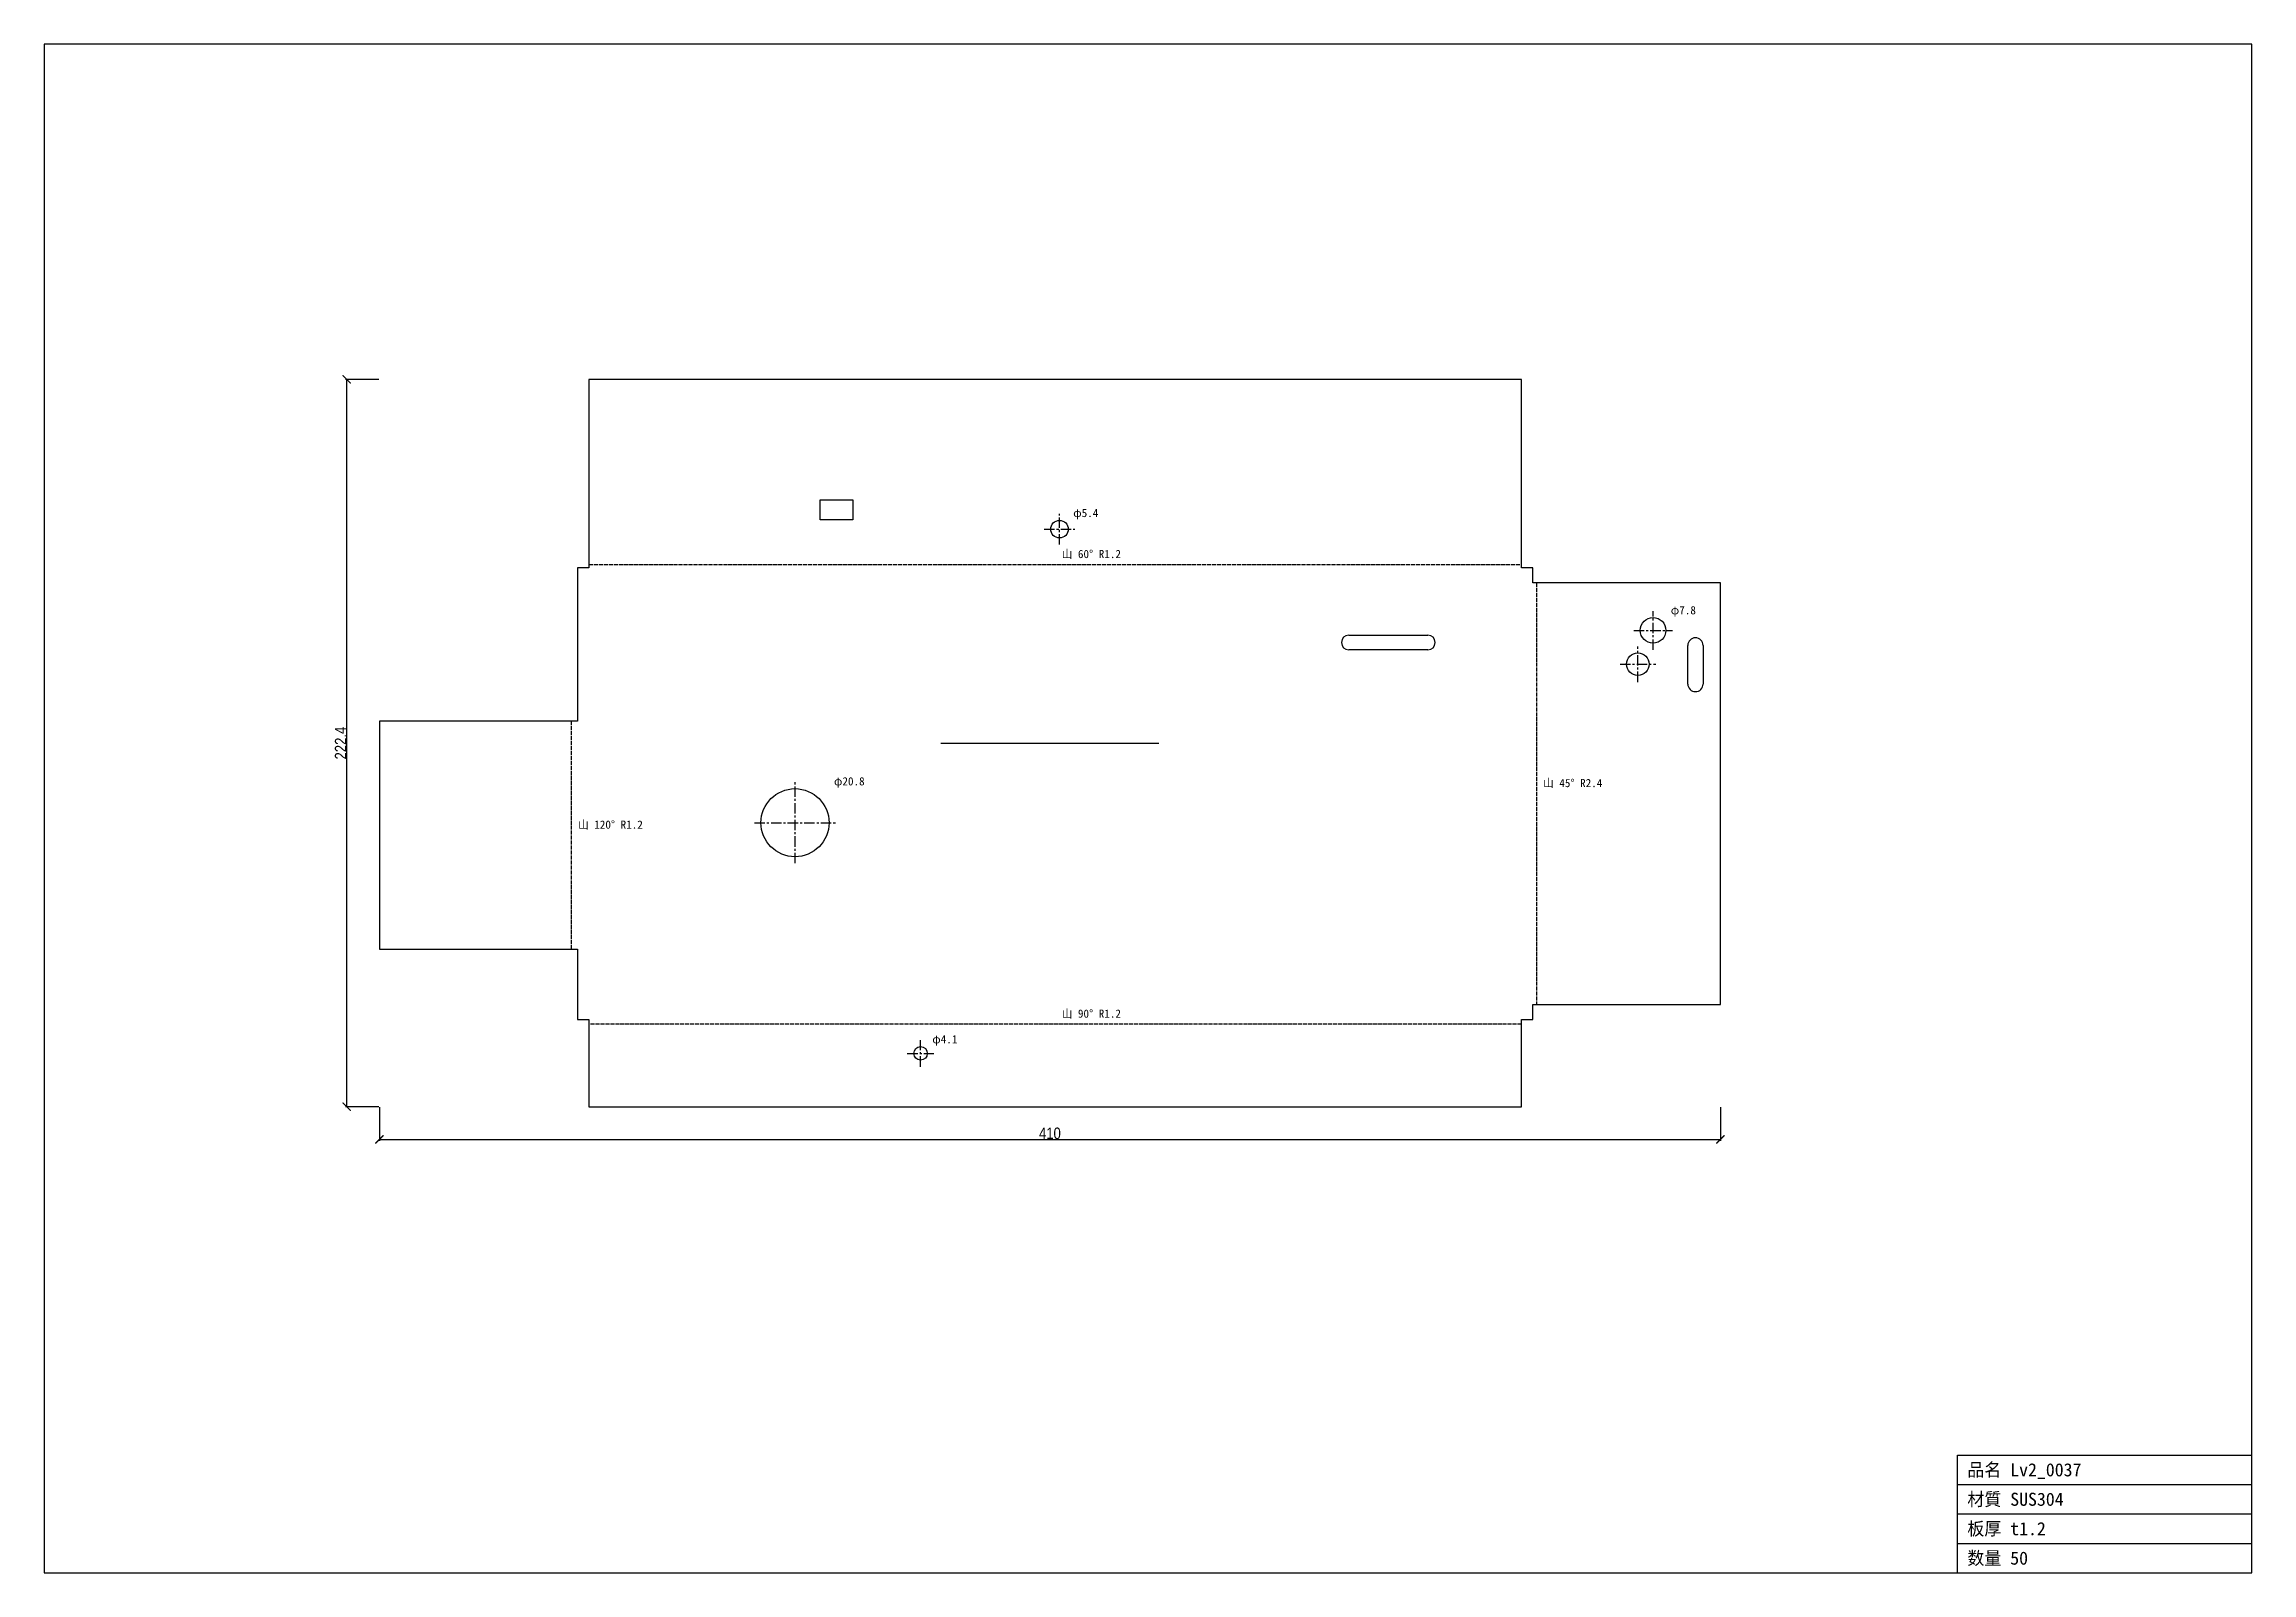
# Model space of a CAD drawing. Header units: millimetres. Extents: x -163 to 512, y -169 to 298.
import ezdxf

# ---------------------------------------------------------------- set-up
doc = ezdxf.new("R2010")
doc.units = ezdxf.units.MM
doc.linetypes.add('CENTER', pattern=[5.08, 3.175, -0.635, 0.635, -0.635])
doc.linetypes.add('DASHED', pattern=[1.524, 1.27, -0.254])
for name, color, linetype in [('ケガキ', 7, 'Continuous'), ('中心線', 7, 'Continuous'), ('図枠', 7, 'Continuous'), ('外形', 7, 'Continuous'), ('寸法', 7, 'Continuous'), ('文字', 7, 'Continuous'), ('曲げ線', 7, 'Continuous')]:
    doc.layers.add(name, color=color, linetype=linetype)
doc.styles.add('OpenSansCondensed-Light', font='OpenSansCondensed-Light.ttf')
doc.dimstyles.new('EZDXF', dxfattribs={"dimtxt": 0.25, "dimasz": 0.175, "dimexe": 0.375, "dimexo": 0.125, "dimgap": 0.1, "dimtad": 1, "dimlfac": 100, "dimzin": 12, "dimdsep": 46, "dimtxsty": 'OpenSansCondensed-Light', "dimblk": 'ARCHTICK', "dimcen": 2.5, "dimazin": 3, "dimtfac": 0.5, "dimtmove": 2, "dimatfit": 3})

# ---------------------------------------------------------------- blocks, each defined once
blk = doc.blocks.new('_ARCHTICK')
at = {"color": 0, "linetype": 'BYBLOCK', "const_width": 0.15}
blk.add_lwpolyline([(-0.5, -0.5), (0.5, 0.5)], dxfattribs=at)

msp = doc.modelspace()

# ---------------------------------------------------------------- linework, layer by layer
at = {"layer": 'ケガキ'}
msp.add_line((111.04, 84.56), (177.76, 84.56), dxfattribs=at)
at = {"layer": '中心線', "color": 1, "linetype": 'CENTER'}
for p, q in [((142.65, 149.97), (152.03, 149.97)), ((147.34, 145.28), (147.34, 154.66)), ((328.84, 113.1), (328.84, 124.93)), ((322.92, 119.02), (334.75, 119.02)), ((318.76, 108.68), (329.66, 108.68)), ((324.21, 103.23), (324.21, 114.13)), ((66.46, 47.8), (66.46, 72.62)), ((54.05, 60.21), (78.87, 60.21)), ((104.86, -14.38), (104.86, -6.25)), ((100.8, -10.32), (108.93, -10.32))]:
    msp.add_line(p, q, dxfattribs=at)
at = {"layer": '図枠'}
for p, q in [((511.93, 298.26), (-163.13, 298.26)), ((-163.13, 298.26), (-163.13, -169.14)), ((511.93, -169.14), (511.93, 298.26)), ((421.93, -169.14), (421.93, -133.14)), ((421.93, -133.14), (511.93, -133.14)), ((421.93, -142.14), (511.93, -142.14)), ((421.93, -151.14), (511.93, -151.14)), ((421.93, -160.14), (511.93, -160.14)), ((-163.13, -169.14), (511.93, -169.14))]:
    msp.add_line(p, q, dxfattribs=at)
at = {"layer": '外形'}
for p, q in [((288.64, 195.74), (3.4, 195.74)), ((3.4, 195.74), (3.4, 138.18)), ((288.64, 138.18), (288.64, 195.74)), ((74.2, 152.84), (74.2, 158.92)), ((74.2, 158.92), (84.18, 158.92)), ((84.18, 158.92), (84.18, 152.84)), ((84.18, 152.84), (74.2, 152.84)), ((3.4, 138.18), (0, 138.18)), ((0, 138.18), (0, 91.25)), ((292.04, 138.18), (288.64, 138.18)), ((292.04, 133.58), (292.04, 138.18)), ((349.42, 133.58), (292.04, 133.58)), ((349.42, 4.6), (349.42, 133.58)), ((235.8, 117.57), (259.98, 117.57)), ((259.98, 113.08), (235.8, 113.08)), ((339.45, 102.62), (339.45, 114.41)), ((344.13, 114.41), (344.13, 102.62)), ((0, 91.25), (-60.62, 91.25)), ((-60.62, 91.25), (-60.62, 21.51)), ((-60.62, 21.51), (0, 21.51)), ((0, 21.51), (0, 0)), ((0, 0), (3.4, 0)), ((3.4, 0), (3.4, -26.63)), ((288.64, -26.63), (288.64, 0)), ((288.64, 0), (292.04, 0)), ((292.04, 0), (292.04, 4.6)), ((292.04, 4.6), (349.42, 4.6)), ((3.4, -26.63), (288.64, -26.63))]:
    msp.add_line(p, q, dxfattribs=at)
for centre, radius in [((147.34, 149.97), 2.69), ((328.84, 119.02), 3.92), ((324.21, 108.68), 3.45), ((66.46, 60.21), 10.41), ((104.86, -10.32), 2.06)]:
    msp.add_circle(centre, radius, dxfattribs=at)
for centre, radius, start, end in [((235.8, 115.32), 2.25, 90, -90), ((259.98, 115.32), 2.25, -90, 90), ((341.79, 114.41), 2.34, 0, 180), ((341.79, 102.62), 2.34, 180, 0)]:
    msp.add_arc(centre, radius, start, end, dxfattribs=at)
at = {"layer": '曲げ線', "color": 1, "linetype": 'DASHED'}
for p, q in [((3.4, 139.12), (288.64, 139.12)), ((293.21, 133.58), (293.21, 4.6)), ((-1.88, 21.51), (-1.88, 91.25)), ((288.64, -1.41), (3.4, -1.41))]:
    msp.add_line(p, q, dxfattribs=at)

# ---------------------------------------------------------------- texts
at = {"layer": '文字'}
for s, height, p in [('φ5.4', 2.5, (151.53, 153.66)), ('山 60° R1.2', 2.5, (148.02, 141.12)), ('φ7.8', 2.5, (334.25, 123.93)), ('φ20.8', 2.5, (78.37, 71.62)), ('山 45° R2.4', 2.5, (295.21, 71.09)), ('山 120° R1.2', 2.5, (0.12, 58.38)), ('山 90° R1.2', 2.5, (148.02, 0.59)), ('φ4.1', 2.5, (108.43, -7.25)), ('品名 Lv2_0037', 4, (424.93, -139.64)), ('材質 SUS304', 4, (424.93, -148.64)), ('板厚 t1.2', 4, (424.93, -157.64)), ('数量 50', 4, (424.93, -166.64))]:
    msp.add_text(s, height=height, dxfattribs=at).set_placement(p)

# ---------------------------------------------------------------- dimensions: what is measured, and where the dimension line sits
at = {"layer": '寸法'}
msp.add_linear_dim(base=(-70.62, -26.63), p1=(-60.62, -26.63), p2=(-60.62, 195.74), angle=90, dimstyle='EZDXF', override={"dimtxt": 3.5, "dimasz": 2.5, "dimdec": 1, "dimlfac": 1}, dxfattribs=at).render()
msp.add_linear_dim(base=(-60.62, -36.63), p1=(-60.62, -26.63), p2=(349.42, -26.63), dimstyle='EZDXF', override={"dimtxt": 3.5, "dimasz": 2.5, "dimdec": 1, "dimlfac": 1}, dxfattribs=at).render()

doc.saveas('drawing.dxf')
